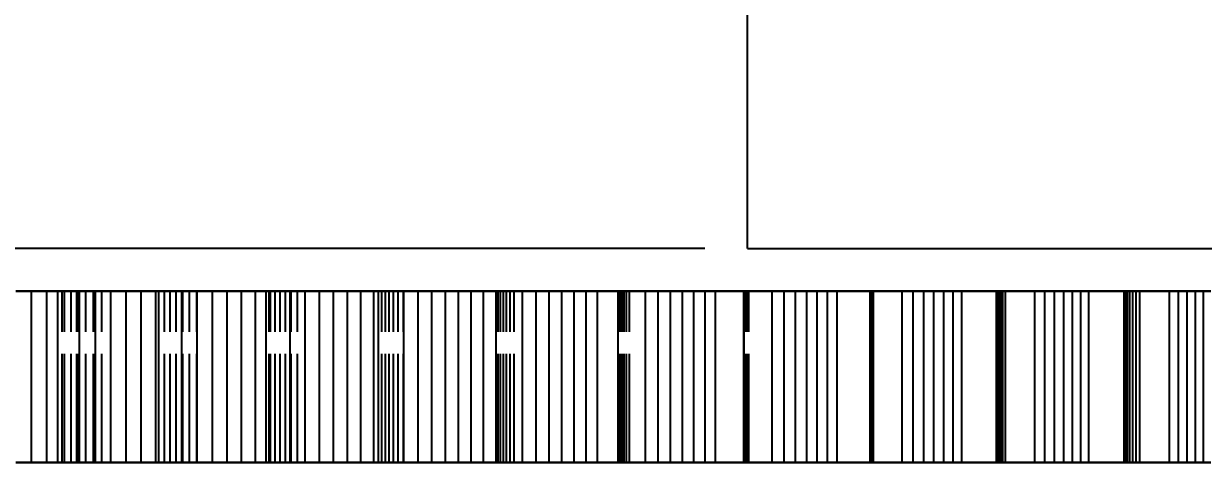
# Model space of a CAD drawing. Header units: millimetres. Extents: x -13 to 272, y -50 to 160.
# Drawn here: x 8.04 to 21.83, y 92.5 to 97.63 of the extents above; entities that cross this region are included whole.
import ezdxf

# ---------------------------------------------------------------- set-up
doc = ezdxf.new("R2010")
doc.units = ezdxf.units.MM
doc.linetypes.add('DASHED', pattern=[1.524, 1.27, -0.254])
for name, color, linetype in [('DIMS', 3, 'CONTINUOUS'), ('HIDDEN', 8, 'DASHED'), ('VISIBLE', 7, 'CONTINUOUS')]:
    doc.layers.add(name, color=color, linetype=linetype)
doc.styles.add('OpenSansCondensed-Light', font='OpenSansCondensed-Light.ttf')
doc.dimstyles.new('EZDXF', dxfattribs={"dimtxt": 0.25, "dimasz": 0.175, "dimexe": 0.375, "dimexo": 0.125, "dimgap": 0.1, "dimtad": 1, "dimlfac": 100, "dimzin": 12, "dimdsep": 46, "dimtxsty": 'OpenSansCondensed-Light', "dimblk": 'ARCHTICK', "dimcen": 2.5, "dimazin": 3, "dimtfac": 0.5, "dimtmove": 2, "dimatfit": 3})

# ---------------------------------------------------------------- blocks, each defined once
blk = doc.blocks.new('_ARCHTICK')
at = {"color": 0, "linetype": 'BYBLOCK', "const_width": 0.15}
blk.add_lwpolyline([(-0.5, -0.5), (0.5, 0.5)], dxfattribs=at)

msp = doc.modelspace()

# ---------------------------------------------------------------- linework, layer by layer
at = {"layer": 'HIDDEN'}
for points in [[(16.5, 95), (16.5, 99)], [(16.5, 95), (34, 95)], [(7.94677, 94.5), (8.13097, 94.5)], [(8.13097, 94.5), (8.31169, 94.5)], [(8.13097, 92.5), (8.13097, 94.5)], [(8.31169, 94.5), (8.4887, 94.5)], [(8.31169, 92.5), (8.31169, 94.5)], [(8.43951, 94.5), (8.69215, 94.5)], [(8.51566, 94.5), (8.43951, 94.5)], [(8.43951, 94.5), (8.51566, 94.5)], [(8.4887, 94.5), (8.43951, 94.5)], [(8.43951, 92.5), (8.43951, 94.5)], [(8.4887, 94.5), (8.66169, 94.5)], [(8.66169, 94.5), (8.4887, 94.5)], [(8.4887, 92.5), (8.4887, 94.5)], [(8.4887, 92.5), (8.4887, 94.5)], [(8.59543, 94.5), (8.51566, 94.5)], [(8.51566, 94.5), (8.59543, 94.5)], [(8.51566, 92.5), (8.51566, 94.5)], [(8.51566, 92.5), (8.51566, 94.5)], [(8.67894, 94.5), (8.59543, 94.5)], [(8.59543, 94.5), (8.67894, 94.5)], [(8.59543, 92.5), (8.59543, 94.5)], [(8.59543, 92.5), (8.59543, 94.5)], [(8.66169, 94.5), (8.95351, 94.5)], [(8.95351, 94.5), (8.66169, 94.5)], [(8.66169, 92.5), (8.66169, 94.5)], [(8.66169, 92.5), (8.66169, 94.5)], [(8.76632, 94.5), (8.67894, 94.5)], [(8.67894, 94.5), (8.76632, 94.5)], [(8.67894, 92.5), (8.67894, 94.5)], [(8.67894, 92.5), (8.67894, 94.5)], [(8.69215, 94.5), (8.87765, 94.5)], [(8.69215, 92.5), (8.69215, 94.5)], [(8.85776, 94.5), (8.76632, 94.5)], [(8.76632, 94.5), (8.85776, 94.5)], [(8.76632, 92.5), (8.76632, 94.5)], [(8.76632, 92.5), (8.76632, 94.5)], [(8.95351, 94.5), (8.85776, 94.5)], [(8.85776, 94.5), (8.95351, 94.5)], [(8.85776, 92.5), (8.85776, 94.5)], [(8.85776, 92.5), (8.85776, 94.5)], [(8.87765, 94.5), (9.0598, 94.5)], [(8.87765, 92.5), (8.87765, 94.5)], [(8.95351, 92.5), (8.95351, 94.5)], [(8.95351, 92.5), (8.95351, 94.5)], [(9.0598, 94.5), (9.23841, 94.5)], [(9.0598, 92.5), (9.0598, 94.5)], [(9.23841, 94.5), (9.41329, 94.5)], [(9.23841, 92.5), (9.23841, 94.5)], [(9.41329, 94.5), (9.58419, 94.5)], [(9.41329, 92.5), (9.41329, 94.5)], [(9.58419, 94.5), (9.75078, 94.5)], [(9.58419, 92.5), (9.58419, 94.5)], [(9.62115, 94.5), (9.88955, 94.5)], [(9.68456, 94.5), (9.62115, 94.5)], [(9.62115, 94.5), (9.68456, 94.5)], [(9.75078, 94.5), (9.62115, 94.5)], [(9.62115, 92.5), (9.62115, 94.5)], [(9.7518, 94.5), (9.68456, 94.5)], [(9.68456, 94.5), (9.7518, 94.5)], [(9.68456, 92.5), (9.68456, 94.5)], [(9.68456, 92.5), (9.68456, 94.5)], [(9.75078, 94.5), (10.06211, 94.5)], [(10.06211, 94.5), (9.75078, 94.5)], [(9.75078, 92.5), (9.75078, 94.5)], [(9.75078, 92.5), (9.75078, 94.5)], [(9.823, 94.5), (9.7518, 94.5)], [(9.7518, 94.5), (9.823, 94.5)], [(9.7518, 92.5), (9.7518, 94.5)], [(9.7518, 92.5), (9.7518, 94.5)], [(9.8983, 94.5), (9.823, 94.5)], [(9.823, 94.5), (9.8983, 94.5)], [(9.823, 92.5), (9.823, 94.5)], [(9.823, 92.5), (9.823, 94.5)], [(9.88955, 94.5), (10.06913, 94.5)], [(9.88955, 92.5), (9.88955, 94.5)], [(9.97791, 94.5), (9.8983, 94.5)], [(9.8983, 94.5), (9.97791, 94.5)], [(9.8983, 92.5), (9.8983, 94.5)], [(9.8983, 92.5), (9.8983, 94.5)], [(10.06211, 94.5), (9.97791, 94.5)], [(9.97791, 94.5), (10.06211, 94.5)], [(9.97791, 92.5), (9.97791, 94.5)], [(9.97791, 92.5), (9.97791, 94.5)], [(10.06211, 92.5), (10.06211, 94.5)], [(10.06211, 92.5), (10.06211, 94.5)], [(10.06913, 94.5), (10.24513, 94.5)], [(10.06913, 92.5), (10.06913, 94.5)], [(10.24513, 94.5), (10.41737, 94.5)], [(10.24513, 92.5), (10.24513, 94.5)], [(10.41737, 94.5), (10.58563, 94.5)], [(10.41737, 92.5), (10.41737, 94.5)], [(10.58563, 94.5), (10.74965, 94.5)], [(10.58563, 92.5), (10.58563, 94.5)], [(10.74965, 94.5), (10.9091, 94.5)], [(10.74965, 92.5), (10.74965, 94.5)], [(10.87259, 94.5), (11.15555, 94.5)], [(10.92298, 94.5), (10.87259, 94.5)], [(10.87259, 94.5), (10.92298, 94.5)], [(10.9091, 94.5), (10.87259, 94.5)], [(10.87259, 92.5), (10.87259, 94.5)], [(10.9091, 94.5), (11.23854, 94.5)], [(11.23854, 94.5), (10.9091, 94.5)], [(10.9091, 92.5), (10.9091, 94.5)], [(10.9091, 92.5), (10.9091, 94.5)], [(10.9774, 94.5), (10.92298, 94.5)], [(10.92298, 94.5), (10.9774, 94.5)], [(10.92298, 92.5), (10.92298, 94.5)], [(10.92298, 92.5), (10.92298, 94.5)], [(11.03596, 94.5), (10.9774, 94.5)], [(10.9774, 94.5), (11.03596, 94.5)], [(10.9774, 92.5), (10.9774, 94.5)], [(10.9774, 92.5), (10.9774, 94.5)], [(11.09885, 94.5), (11.03596, 94.5)], [(11.03596, 94.5), (11.09885, 94.5)], [(11.03596, 92.5), (11.03596, 94.5)], [(11.03596, 92.5), (11.03596, 94.5)], [(11.16628, 94.5), (11.09885, 94.5)], [(11.09885, 94.5), (11.16628, 94.5)], [(11.09885, 92.5), (11.09885, 94.5)], [(11.09885, 92.5), (11.09885, 94.5)], [(11.15555, 94.5), (11.32841, 94.5)], [(11.15555, 92.5), (11.15555, 94.5)], [(11.23854, 94.5), (11.16628, 94.5)], [(11.16628, 94.5), (11.23854, 94.5)], [(11.16628, 92.5), (11.16628, 94.5)], [(11.16628, 92.5), (11.16628, 94.5)], [(11.23854, 92.5), (11.23854, 94.5)], [(11.23854, 92.5), (11.23854, 94.5)], [(11.32841, 94.5), (11.49748, 94.5)], [(11.32841, 92.5), (11.32841, 94.5)], [(11.49748, 94.5), (11.66257, 94.5)], [(11.49748, 92.5), (11.49748, 94.5)], [(11.66257, 94.5), (11.82346, 94.5)], [(11.66257, 92.5), (11.66257, 94.5)], [(11.82346, 94.5), (11.97987, 94.5)], [(11.82346, 92.5), (11.82346, 94.5)], [(11.97987, 94.5), (12.13147, 94.5)], [(11.97987, 92.5), (11.97987, 94.5)], [(12.13147, 94.5), (12.47754, 94.5)], [(12.13147, 92.5), (12.13147, 94.5)], [(12.18824, 94.5), (12.48449, 94.5)], [(12.22539, 94.5), (12.18824, 94.5)], [(12.18824, 94.5), (12.22539, 94.5)], [(12.47754, 94.5), (12.18824, 94.5)], [(12.18824, 92.5), (12.18824, 94.5)], [(12.26673, 94.5), (12.22539, 94.5)], [(12.22539, 94.5), (12.26673, 94.5)], [(12.22539, 92.5), (12.22539, 94.5)], [(12.22539, 92.5), (12.22539, 94.5)], [(12.31241, 94.5), (12.26673, 94.5)], [(12.26673, 94.5), (12.31241, 94.5)], [(12.26673, 92.5), (12.26673, 94.5)], [(12.26673, 92.5), (12.26673, 94.5)], [(12.36261, 94.5), (12.31241, 94.5)], [(12.31241, 94.5), (12.36261, 94.5)], [(12.31241, 92.5), (12.31241, 94.5)], [(12.31241, 92.5), (12.31241, 94.5)], [(12.41755, 94.5), (12.36261, 94.5)], [(12.36261, 94.5), (12.41755, 94.5)], [(12.36261, 92.5), (12.36261, 94.5)], [(12.36261, 92.5), (12.36261, 94.5)], [(12.47754, 94.5), (12.41755, 94.5)], [(12.41755, 94.5), (12.47754, 94.5)], [(12.41755, 92.5), (12.41755, 94.5)], [(12.41755, 92.5), (12.41755, 94.5)], [(12.47754, 92.5), (12.47754, 94.5)], [(12.47754, 92.5), (12.47754, 94.5)], [(12.48449, 94.5), (12.64987, 94.5)], [(12.48449, 92.5), (12.48449, 94.5)], [(12.64987, 94.5), (12.81125, 94.5)], [(12.64987, 92.5), (12.64987, 94.5)], [(12.81125, 94.5), (12.96845, 94.5)], [(12.81125, 92.5), (12.81125, 94.5)], [(12.96845, 94.5), (13.12125, 94.5)], [(12.96845, 92.5), (12.96845, 94.5)], [(13.12125, 94.5), (13.26936, 94.5)], [(13.12125, 92.5), (13.12125, 94.5)], [(13.26936, 94.5), (13.41242, 94.5)], [(13.26936, 92.5), (13.26936, 94.5)], [(13.41242, 94.5), (13.7736, 94.5)], [(13.41242, 92.5), (13.41242, 94.5)], [(13.56224, 94.5), (13.87046, 94.5)], [(13.58597, 94.5), (13.56224, 94.5)], [(13.56224, 94.5), (13.58597, 94.5)], [(13.7736, 94.5), (13.56224, 94.5)], [(13.56224, 92.5), (13.56224, 94.5)], [(13.61406, 94.5), (13.58597, 94.5)], [(13.58597, 94.5), (13.61406, 94.5)], [(13.58597, 92.5), (13.58597, 94.5)], [(13.58597, 92.5), (13.58597, 94.5)], [(13.64664, 94.5), (13.61406, 94.5)], [(13.61406, 94.5), (13.64664, 94.5)], [(13.61406, 92.5), (13.61406, 94.5)], [(13.61406, 92.5), (13.61406, 94.5)], [(13.68392, 94.5), (13.64664, 94.5)], [(13.64664, 94.5), (13.68392, 94.5)], [(13.64664, 92.5), (13.64664, 94.5)], [(13.64664, 92.5), (13.64664, 94.5)], [(13.72613, 94.5), (13.68392, 94.5)], [(13.68392, 94.5), (13.72613, 94.5)], [(13.68392, 92.5), (13.68392, 94.5)], [(13.68392, 92.5), (13.68392, 94.5)], [(13.7736, 94.5), (13.72613, 94.5)], [(13.72613, 94.5), (13.7736, 94.5)], [(13.72613, 92.5), (13.72613, 94.5)], [(13.72613, 92.5), (13.72613, 94.5)], [(13.7736, 92.5), (13.7736, 94.5)], [(13.7736, 92.5), (13.7736, 94.5)], [(13.87046, 94.5), (14.0276, 94.5)], [(13.87046, 92.5), (13.87046, 94.5)], [(14.0276, 94.5), (14.18058, 94.5)], [(14.0276, 92.5), (14.0276, 94.5)], [(14.18058, 94.5), (14.32919, 94.5)], [(14.18058, 92.5), (14.18058, 94.5)], [(14.32919, 94.5), (14.47322, 94.5)], [(14.32919, 92.5), (14.32919, 94.5)], [(14.47322, 94.5), (14.61236, 94.5)], [(14.47322, 92.5), (14.47322, 94.5)], [(14.61236, 94.5), (14.74625, 94.5)], [(14.61236, 92.5), (14.61236, 94.5)], [(14.74625, 94.5), (15.12091, 94.5)], [(14.74625, 92.5), (14.74625, 94.5)], [(14.98843, 94.5), (15.30724, 94.5)], [(14.99865, 94.5), (14.98843, 94.5)], [(14.98843, 94.5), (14.99865, 94.5)], [(15.12091, 94.5), (14.98843, 94.5)], [(14.98843, 92.5), (14.98843, 94.5)], [(15.01335, 94.5), (14.99865, 94.5)], [(14.99865, 94.5), (15.01335, 94.5)], [(14.99865, 92.5), (14.99865, 94.5)], [(14.99865, 92.5), (14.99865, 94.5)], [(15.0327, 94.5), (15.01335, 94.5)], [(15.01335, 94.5), (15.0327, 94.5)], [(15.01335, 92.5), (15.01335, 94.5)], [(15.01335, 92.5), (15.01335, 94.5)], [(15.05689, 94.5), (15.0327, 94.5)], [(15.0327, 94.5), (15.05689, 94.5)], [(15.0327, 92.5), (15.0327, 94.5)], [(15.0327, 92.5), (15.0327, 94.5)], [(15.08618, 94.5), (15.05689, 94.5)], [(15.05689, 94.5), (15.08618, 94.5)], [(15.05689, 92.5), (15.05689, 94.5)], [(15.05689, 92.5), (15.05689, 94.5)], [(15.12091, 94.5), (15.08618, 94.5)], [(15.08618, 94.5), (15.12091, 94.5)], [(15.08618, 92.5), (15.08618, 94.5)], [(15.08618, 92.5), (15.08618, 94.5)], [(15.12091, 92.5), (15.12091, 94.5)], [(15.12091, 92.5), (15.12091, 94.5)], [(15.30724, 94.5), (15.45545, 94.5)], [(15.30724, 92.5), (15.30724, 94.5)], [(15.45545, 94.5), (15.59934, 94.5)], [(15.45545, 92.5), (15.45545, 94.5)], [(15.59934, 94.5), (15.73871, 94.5)], [(15.59934, 92.5), (15.59934, 94.5)], [(15.73871, 94.5), (15.87331, 94.5)], [(15.73871, 92.5), (15.73871, 94.5)], [(15.87331, 94.5), (16.00287, 94.5)], [(15.87331, 92.5), (15.87331, 94.5)], [(16.00287, 94.5), (16.12699, 94.5)], [(16.00287, 92.5), (16.00287, 94.5)], [(16.12699, 94.5), (16.51345, 94.5)], [(16.12699, 92.5), (16.12699, 94.5)], [(16.45711, 94.5), (16.46045, 94.5)], [(16.45836, 94.5), (16.45711, 94.5)], [(16.45711, 94.5), (16.45836, 94.5)], [(16.51345, 94.5), (16.45711, 94.5)], [(16.45711, 92.5), (16.45711, 94.5)], [(16.46438, 94.5), (16.45836, 94.5)], [(16.45836, 94.5), (16.46438, 94.5)], [(16.45836, 92.5), (16.45836, 94.5)], [(16.45836, 92.5), (16.45836, 94.5)], [(16.46045, 94.5), (16.78844, 94.5)], [(16.46045, 92.5), (16.46045, 94.5)], [(16.47538, 94.5), (16.46438, 94.5)], [(16.46438, 94.5), (16.47538, 94.5)], [(16.46438, 92.5), (16.46438, 94.5)], [(16.46438, 92.5), (16.46438, 94.5)], [(16.49162, 94.5), (16.47538, 94.5)], [(16.47538, 94.5), (16.49162, 94.5)], [(16.47538, 92.5), (16.47538, 94.5)], [(16.47538, 92.5), (16.47538, 94.5)], [(16.51345, 94.5), (16.49162, 94.5)], [(16.49162, 94.5), (16.51345, 94.5)], [(16.49162, 92.5), (16.49162, 94.5)], [(16.49162, 92.5), (16.49162, 94.5)], [(16.51345, 92.5), (16.51345, 94.5)], [(16.51345, 92.5), (16.51345, 94.5)], [(16.78844, 94.5), (16.92705, 94.5)], [(16.78844, 92.5), (16.78844, 94.5)], [(16.92705, 94.5), (17.06121, 94.5)], [(16.92705, 92.5), (16.92705, 94.5)], [(17.06121, 94.5), (17.1907, 94.5)], [(17.06121, 92.5), (17.06121, 94.5)], [(17.1907, 94.5), (17.31529, 94.5)], [(17.1907, 92.5), (17.1907, 94.5)], [(17.31529, 94.5), (17.43468, 94.5)], [(17.31529, 92.5), (17.31529, 94.5)], [(17.43468, 94.5), (17.54847, 94.5)], [(17.43468, 92.5), (17.43468, 94.5)], [(17.54847, 94.5), (17.94502, 94.5)], [(17.54847, 92.5), (17.54847, 94.5)], [(17.93306, 94.5), (17.93531, 94.5)], [(17.93618, 94.5), (17.93306, 94.5)], [(17.93306, 94.5), (17.93618, 94.5)], [(17.94502, 94.5), (17.93306, 94.5)], [(17.93306, 92.5), (17.93306, 94.5)], [(17.93531, 94.5), (17.94264, 94.5)], [(17.93531, 92.5), (17.93531, 94.5)], [(17.94502, 94.5), (17.93618, 94.5)], [(17.93618, 94.5), (17.94502, 94.5)], [(17.93618, 92.5), (17.93618, 94.5)], [(17.93618, 92.5), (17.93618, 94.5)], [(17.94264, 94.5), (17.95484, 94.5)], [(17.94264, 92.5), (17.94264, 94.5)], [(17.94502, 92.5), (17.94502, 94.5)], [(17.94502, 92.5), (17.94502, 94.5)], [(17.95484, 94.5), (17.97173, 94.5)], [(17.95484, 92.5), (17.95484, 94.5)], [(17.97173, 94.5), (18.30742, 94.5)], [(17.97173, 92.5), (17.97173, 94.5)], [(18.30742, 94.5), (18.43582, 94.5)], [(18.30742, 92.5), (18.30742, 94.5)], [(18.43582, 94.5), (18.55965, 94.5)], [(18.43582, 92.5), (18.43582, 94.5)], [(18.55965, 94.5), (18.67869, 94.5)], [(18.55965, 92.5), (18.55965, 94.5)], [(18.67869, 94.5), (18.7927, 94.5)], [(18.67869, 92.5), (18.67869, 94.5)], [(18.7927, 94.5), (18.90139, 94.5)], [(18.7927, 92.5), (18.7927, 94.5)], [(18.90139, 94.5), (19.00436, 94.5)], [(18.90139, 92.5), (18.90139, 94.5)], [(19.00436, 94.5), (19.40921, 94.5)], [(19.00436, 92.5), (19.00436, 94.5)], [(19.40921, 94.5), (19.4134, 94.5)], [(19.40921, 92.5), (19.40921, 94.5)], [(19.4134, 94.5), (19.42343, 94.5)], [(19.4134, 92.5), (19.4134, 94.5)], [(19.42343, 94.5), (19.4389, 94.5)], [(19.42343, 92.5), (19.42343, 94.5)], [(19.4389, 94.5), (19.45955, 94.5)], [(19.4389, 92.5), (19.4389, 94.5)], [(19.45955, 94.5), (19.48515, 94.5)], [(19.45955, 92.5), (19.45955, 94.5)], [(19.48515, 94.5), (19.51552, 94.5)], [(19.48515, 92.5), (19.48515, 94.5)], [(19.51552, 94.5), (19.85741, 94.5)], [(19.51552, 92.5), (19.51552, 94.5)], [(19.85741, 94.5), (19.97503, 94.5)], [(19.85741, 92.5), (19.85741, 94.5)], [(19.97503, 94.5), (20.08797, 94.5)], [(19.97503, 92.5), (19.97503, 94.5)], [(20.08797, 94.5), (20.19602, 94.5)], [(20.08797, 92.5), (20.08797, 94.5)], [(20.19602, 94.5), (20.29896, 94.5)], [(20.19602, 92.5), (20.19602, 94.5)], [(20.29896, 94.5), (20.39646, 94.5)], [(20.29896, 92.5), (20.29896, 94.5)], [(20.39646, 94.5), (20.48813, 94.5)], [(20.39646, 92.5), (20.39646, 94.5)], [(20.48813, 94.5), (20.89949, 94.5)], [(20.48813, 92.5), (20.48813, 94.5)], [(20.89949, 94.5), (20.9167, 94.5)], [(20.89949, 92.5), (20.89949, 94.5)], [(20.9167, 94.5), (20.93981, 94.5)], [(20.9167, 92.5), (20.9167, 94.5)], [(20.93981, 94.5), (20.96845, 94.5)], [(20.93981, 92.5), (20.93981, 94.5)], [(20.96845, 94.5), (21.00233, 94.5)], [(20.96845, 92.5), (20.96845, 94.5)], [(21.00233, 94.5), (21.04121, 94.5)], [(21.00233, 92.5), (21.00233, 94.5)], [(21.04121, 94.5), (21.08492, 94.5)], [(21.04121, 92.5), (21.04121, 94.5)], [(21.08492, 94.5), (21.43149, 94.5)], [(21.08492, 92.5), (21.08492, 94.5)], [(21.43149, 94.5), (21.53779, 94.5)], [(21.43149, 92.5), (21.43149, 94.5)], [(21.53779, 94.5), (21.63934, 94.5)], [(21.53779, 92.5), (21.53779, 94.5)], [(21.63934, 94.5), (21.73593, 94.5)], [(21.63934, 92.5), (21.63934, 94.5)], [(21.73593, 94.5), (21.82732, 94.5)], [(21.73593, 92.5), (21.73593, 94.5)], [(21.82732, 94.5), (21.9132, 94.5)], [(21.82732, 92.5), (21.82732, 94.5)], [(7.94677, 92.5), (8.13097, 92.5)], [(8.13097, 92.5), (8.31169, 92.5)], [(8.31169, 92.5), (8.4887, 92.5)], [(8.43951, 92.5), (8.69215, 92.5)], [(8.51566, 92.5), (8.43951, 92.5)], [(8.43951, 92.5), (8.51566, 92.5)], [(8.4887, 92.5), (8.43951, 92.5)], [(8.4887, 92.5), (8.66169, 92.5)], [(8.66169, 92.5), (8.4887, 92.5)], [(8.59543, 92.5), (8.51566, 92.5)], [(8.51566, 92.5), (8.59543, 92.5)], [(8.67894, 92.5), (8.59543, 92.5)], [(8.59543, 92.5), (8.67894, 92.5)], [(8.66169, 92.5), (8.95351, 92.5)], [(8.95351, 92.5), (8.66169, 92.5)], [(8.76632, 92.5), (8.67894, 92.5)], [(8.67894, 92.5), (8.76632, 92.5)], [(8.69215, 92.5), (8.87765, 92.5)], [(8.85776, 92.5), (8.76632, 92.5)], [(8.76632, 92.5), (8.85776, 92.5)], [(8.95351, 92.5), (8.85776, 92.5)], [(8.85776, 92.5), (8.95351, 92.5)], [(8.87765, 92.5), (9.0598, 92.5)], [(9.0598, 92.5), (9.23841, 92.5)], [(9.23841, 92.5), (9.41329, 92.5)], [(9.41329, 92.5), (9.58419, 92.5)], [(9.58419, 92.5), (9.75078, 92.5)], [(9.62115, 92.5), (9.88955, 92.5)], [(9.68456, 92.5), (9.62115, 92.5)], [(9.62115, 92.5), (9.68456, 92.5)], [(9.75078, 92.5), (9.62115, 92.5)], [(9.7518, 92.5), (9.68456, 92.5)], [(9.68456, 92.5), (9.7518, 92.5)], [(9.75078, 92.5), (10.06211, 92.5)], [(10.06211, 92.5), (9.75078, 92.5)], [(9.823, 92.5), (9.7518, 92.5)], [(9.7518, 92.5), (9.823, 92.5)], [(9.8983, 92.5), (9.823, 92.5)], [(9.823, 92.5), (9.8983, 92.5)], [(9.88955, 92.5), (10.06913, 92.5)], [(9.97791, 92.5), (9.8983, 92.5)], [(9.8983, 92.5), (9.97791, 92.5)], [(10.06211, 92.5), (9.97791, 92.5)], [(9.97791, 92.5), (10.06211, 92.5)], [(10.06913, 92.5), (10.24513, 92.5)], [(10.24513, 92.5), (10.41737, 92.5)], [(10.41737, 92.5), (10.58563, 92.5)], [(10.58563, 92.5), (10.74965, 92.5)], [(10.74965, 92.5), (10.9091, 92.5)], [(10.87259, 92.5), (11.15555, 92.5)], [(10.92298, 92.5), (10.87259, 92.5)], [(10.87259, 92.5), (10.92298, 92.5)], [(10.9091, 92.5), (10.87259, 92.5)], [(10.9091, 92.5), (11.23854, 92.5)], [(11.23854, 92.5), (10.9091, 92.5)], [(10.9774, 92.5), (10.92298, 92.5)], [(10.92298, 92.5), (10.9774, 92.5)], [(11.03596, 92.5), (10.9774, 92.5)], [(10.9774, 92.5), (11.03596, 92.5)], [(11.09885, 92.5), (11.03596, 92.5)], [(11.03596, 92.5), (11.09885, 92.5)], [(11.16628, 92.5), (11.09885, 92.5)], [(11.09885, 92.5), (11.16628, 92.5)], [(11.15555, 92.5), (11.32841, 92.5)], [(11.23854, 92.5), (11.16628, 92.5)], [(11.16628, 92.5), (11.23854, 92.5)], [(11.32841, 92.5), (11.49748, 92.5)], [(11.49748, 92.5), (11.66257, 92.5)], [(11.66257, 92.5), (11.82346, 92.5)], [(11.82346, 92.5), (11.97987, 92.5)], [(11.97987, 92.5), (12.13147, 92.5)], [(12.13147, 92.5), (12.47754, 92.5)], [(12.18824, 92.5), (12.48449, 92.5)], [(12.22539, 92.5), (12.18824, 92.5)], [(12.18824, 92.5), (12.22539, 92.5)], [(12.47754, 92.5), (12.18824, 92.5)], [(12.26673, 92.5), (12.22539, 92.5)], [(12.22539, 92.5), (12.26673, 92.5)], [(12.31241, 92.5), (12.26673, 92.5)], [(12.26673, 92.5), (12.31241, 92.5)], [(12.36261, 92.5), (12.31241, 92.5)], [(12.31241, 92.5), (12.36261, 92.5)], [(12.41755, 92.5), (12.36261, 92.5)], [(12.36261, 92.5), (12.41755, 92.5)], [(12.47754, 92.5), (12.41755, 92.5)], [(12.41755, 92.5), (12.47754, 92.5)], [(12.48449, 92.5), (12.64987, 92.5)], [(12.64987, 92.5), (12.81125, 92.5)], [(12.81125, 92.5), (12.96845, 92.5)], [(12.96845, 92.5), (13.12125, 92.5)], [(13.12125, 92.5), (13.26936, 92.5)], [(13.26936, 92.5), (13.41242, 92.5)], [(13.41242, 92.5), (13.7736, 92.5)], [(13.56224, 92.5), (13.87046, 92.5)], [(13.58597, 92.5), (13.56224, 92.5)], [(13.56224, 92.5), (13.58597, 92.5)], [(13.7736, 92.5), (13.56224, 92.5)], [(13.61406, 92.5), (13.58597, 92.5)], [(13.58597, 92.5), (13.61406, 92.5)], [(13.64664, 92.5), (13.61406, 92.5)], [(13.61406, 92.5), (13.64664, 92.5)], [(13.68392, 92.5), (13.64664, 92.5)], [(13.64664, 92.5), (13.68392, 92.5)], [(13.72613, 92.5), (13.68392, 92.5)], [(13.68392, 92.5), (13.72613, 92.5)], [(13.7736, 92.5), (13.72613, 92.5)], [(13.72613, 92.5), (13.7736, 92.5)], [(13.87046, 92.5), (14.0276, 92.5)], [(14.0276, 92.5), (14.18058, 92.5)], [(14.18058, 92.5), (14.32919, 92.5)], [(14.32919, 92.5), (14.47322, 92.5)], [(14.47322, 92.5), (14.61236, 92.5)], [(14.61236, 92.5), (14.74625, 92.5)], [(14.74625, 92.5), (15.12091, 92.5)], [(14.98843, 92.5), (15.30724, 92.5)], [(14.99865, 92.5), (14.98843, 92.5)], [(14.98843, 92.5), (14.99865, 92.5)], [(15.12091, 92.5), (14.98843, 92.5)], [(15.01335, 92.5), (14.99865, 92.5)], [(14.99865, 92.5), (15.01335, 92.5)], [(15.0327, 92.5), (15.01335, 92.5)], [(15.01335, 92.5), (15.0327, 92.5)], [(15.05689, 92.5), (15.0327, 92.5)], [(15.0327, 92.5), (15.05689, 92.5)], [(15.08618, 92.5), (15.05689, 92.5)], [(15.05689, 92.5), (15.08618, 92.5)], [(15.12091, 92.5), (15.08618, 92.5)], [(15.08618, 92.5), (15.12091, 92.5)], [(15.30724, 92.5), (15.45545, 92.5)], [(15.45545, 92.5), (15.59934, 92.5)], [(15.59934, 92.5), (15.73871, 92.5)], [(15.73871, 92.5), (15.87331, 92.5)], [(15.87331, 92.5), (16.00287, 92.5)], [(16.00287, 92.5), (16.12699, 92.5)], [(16.12699, 92.5), (16.51345, 92.5)], [(16.45711, 92.5), (16.46045, 92.5)], [(16.45836, 92.5), (16.45711, 92.5)], [(16.45711, 92.5), (16.45836, 92.5)], [(16.51345, 92.5), (16.45711, 92.5)], [(16.46438, 92.5), (16.45836, 92.5)], [(16.45836, 92.5), (16.46438, 92.5)], [(16.46045, 92.5), (16.78844, 92.5)], [(16.47538, 92.5), (16.46438, 92.5)], [(16.46438, 92.5), (16.47538, 92.5)], [(16.49162, 92.5), (16.47538, 92.5)], [(16.47538, 92.5), (16.49162, 92.5)], [(16.51345, 92.5), (16.49162, 92.5)], [(16.49162, 92.5), (16.51345, 92.5)], [(16.78844, 92.5), (16.92705, 92.5)], [(16.92705, 92.5), (17.06121, 92.5)], [(17.06121, 92.5), (17.1907, 92.5)], [(17.1907, 92.5), (17.31529, 92.5)], [(17.31529, 92.5), (17.43468, 92.5)], [(17.43468, 92.5), (17.54847, 92.5)], [(17.54847, 92.5), (17.94502, 92.5)], [(17.93306, 92.5), (17.93531, 92.5)], [(17.93618, 92.5), (17.93306, 92.5)], [(17.93306, 92.5), (17.93618, 92.5)], [(17.94502, 92.5), (17.93306, 92.5)], [(17.93531, 92.5), (17.94264, 92.5)], [(17.94502, 92.5), (17.93618, 92.5)], [(17.93618, 92.5), (17.94502, 92.5)], [(17.94264, 92.5), (17.95484, 92.5)], [(17.95484, 92.5), (17.97173, 92.5)], [(17.97173, 92.5), (18.30742, 92.5)], [(18.30742, 92.5), (18.43582, 92.5)], [(18.43582, 92.5), (18.55965, 92.5)], [(18.55965, 92.5), (18.67869, 92.5)], [(18.67869, 92.5), (18.7927, 92.5)], [(18.7927, 92.5), (18.90139, 92.5)], [(18.90139, 92.5), (19.00436, 92.5)], [(19.00436, 92.5), (19.40921, 92.5)], [(19.40921, 92.5), (19.4134, 92.5)], [(19.4134, 92.5), (19.42343, 92.5)], [(19.42343, 92.5), (19.4389, 92.5)], [(19.4389, 92.5), (19.45955, 92.5)], [(19.45955, 92.5), (19.48515, 92.5)], [(19.48515, 92.5), (19.51552, 92.5)], [(19.51552, 92.5), (19.85741, 92.5)], [(19.85741, 92.5), (19.97503, 92.5)], [(19.97503, 92.5), (20.08797, 92.5)], [(20.08797, 92.5), (20.19602, 92.5)], [(20.19602, 92.5), (20.29896, 92.5)], [(20.29896, 92.5), (20.39646, 92.5)], [(20.39646, 92.5), (20.48813, 92.5)], [(20.48813, 92.5), (20.89949, 92.5)], [(20.89949, 92.5), (20.9167, 92.5)], [(20.9167, 92.5), (20.93981, 92.5)], [(20.93981, 92.5), (20.96845, 92.5)], [(20.96845, 92.5), (21.00233, 92.5)], [(21.00233, 92.5), (21.04121, 92.5)], [(21.04121, 92.5), (21.08492, 92.5)], [(21.08492, 92.5), (21.43149, 92.5)], [(21.43149, 92.5), (21.53779, 92.5)], [(21.53779, 92.5), (21.63934, 92.5)], [(21.63934, 92.5), (21.73593, 92.5)], [(21.73593, 92.5), (21.82732, 92.5)], [(21.82732, 92.5), (21.9132, 92.5)]]:
    msp.add_lwpolyline(points, dxfattribs=at)
at = {"layer": 'VISIBLE'}
for points in [[(16.5, 95), (16.5, 99)], [(16.5, 95), (34, 95)], [(8.13097, 94.5), (7.94677, 94.5)], [(8.31169, 94.5), (8.13097, 94.5)], [(8.13097, 92.5), (8.13097, 94.5)], [(8.43951, 94.5), (8.31169, 94.5)], [(8.31169, 92.5), (8.31169, 94.5)], [(8.69215, 94.5), (8.43951, 94.5)], [(8.43951, 92.5), (8.43951, 94.5)], [(8.87765, 94.5), (8.69215, 94.5)], [(8.69215, 92.5), (8.69215, 94.5)], [(9.0598, 94.5), (8.87765, 94.5)], [(8.87765, 92.5), (8.87765, 94.5)], [(9.23841, 94.5), (9.0598, 94.5)], [(9.0598, 92.5), (9.0598, 94.5)], [(9.41329, 94.5), (9.23841, 94.5)], [(9.23841, 92.5), (9.23841, 94.5)], [(9.58419, 94.5), (9.41329, 94.5)], [(9.41329, 92.5), (9.41329, 94.5)], [(9.62115, 94.5), (9.58419, 94.5)], [(9.58419, 92.5), (9.58419, 94.5)], [(9.88955, 94.5), (9.62115, 94.5)], [(9.62115, 92.5), (9.62115, 94.5)], [(10.06913, 94.5), (9.88955, 94.5)], [(9.88955, 92.5), (9.88955, 94.5)], [(10.24513, 94.5), (10.06913, 94.5)], [(10.06913, 92.5), (10.06913, 94.5)], [(10.41737, 94.5), (10.24513, 94.5)], [(10.24513, 92.5), (10.24513, 94.5)], [(10.58563, 94.5), (10.41737, 94.5)], [(10.41737, 92.5), (10.41737, 94.5)], [(10.74965, 94.5), (10.58563, 94.5)], [(10.58563, 92.5), (10.58563, 94.5)], [(10.87259, 94.5), (10.74965, 94.5)], [(10.74965, 92.5), (10.74965, 94.5)], [(11.15555, 94.5), (10.87259, 94.5)], [(10.87259, 92.5), (10.87259, 94.5)], [(11.32841, 94.5), (11.15555, 94.5)], [(11.15555, 92.5), (11.15555, 94.5)], [(11.49748, 94.5), (11.32841, 94.5)], [(11.32841, 92.5), (11.32841, 94.5)], [(11.66257, 94.5), (11.49748, 94.5)], [(11.49748, 92.5), (11.49748, 94.5)], [(11.82346, 94.5), (11.66257, 94.5)], [(11.66257, 92.5), (11.66257, 94.5)], [(11.97987, 94.5), (11.82346, 94.5)], [(11.82346, 92.5), (11.82346, 94.5)], [(12.13147, 94.5), (11.97987, 94.5)], [(11.97987, 92.5), (11.97987, 94.5)], [(12.18824, 94.5), (12.13147, 94.5)], [(12.13147, 92.5), (12.13147, 94.5)], [(12.48449, 94.5), (12.18824, 94.5)], [(12.18824, 92.5), (12.18824, 94.5)], [(12.64987, 94.5), (12.48449, 94.5)], [(12.48449, 92.5), (12.48449, 94.5)], [(12.81125, 94.5), (12.64987, 94.5)], [(12.64987, 92.5), (12.64987, 94.5)], [(12.96845, 94.5), (12.81125, 94.5)], [(12.81125, 92.5), (12.81125, 94.5)], [(13.12125, 94.5), (12.96845, 94.5)], [(12.96845, 92.5), (12.96845, 94.5)], [(13.26936, 94.5), (13.12125, 94.5)], [(13.12125, 92.5), (13.12125, 94.5)], [(13.41242, 94.5), (13.26936, 94.5)], [(13.26936, 92.5), (13.26936, 94.5)], [(13.56224, 94.5), (13.41242, 94.5)], [(13.41242, 92.5), (13.41242, 94.5)], [(13.87046, 94.5), (13.56224, 94.5)], [(13.56224, 92.5), (13.56224, 94.5)], [(14.0276, 94.5), (13.87046, 94.5)], [(13.87046, 92.5), (13.87046, 94.5)], [(14.18058, 94.5), (14.0276, 94.5)], [(14.0276, 92.5), (14.0276, 94.5)], [(14.32919, 94.5), (14.18058, 94.5)], [(14.18058, 92.5), (14.18058, 94.5)], [(14.47322, 94.5), (14.32919, 94.5)], [(14.32919, 92.5), (14.32919, 94.5)], [(14.61236, 94.5), (14.47322, 94.5)], [(14.47322, 92.5), (14.47322, 94.5)], [(14.74625, 94.5), (14.61236, 94.5)], [(14.61236, 92.5), (14.61236, 94.5)], [(14.98843, 94.5), (14.74625, 94.5)], [(14.74625, 92.5), (14.74625, 94.5)], [(15.30724, 94.5), (14.98843, 94.5)], [(14.98843, 92.5), (14.98843, 94.5)], [(15.45545, 94.5), (15.30724, 94.5)], [(15.30724, 92.5), (15.30724, 94.5)], [(15.59934, 94.5), (15.45545, 94.5)], [(15.45545, 92.5), (15.45545, 94.5)], [(15.73871, 94.5), (15.59934, 94.5)], [(15.59934, 92.5), (15.59934, 94.5)], [(15.87331, 94.5), (15.73871, 94.5)], [(15.73871, 92.5), (15.73871, 94.5)], [(16.00287, 94.5), (15.87331, 94.5)], [(15.87331, 92.5), (15.87331, 94.5)], [(16.12699, 94.5), (16.00287, 94.5)], [(16.00287, 92.5), (16.00287, 94.5)], [(16.45711, 94.5), (16.12699, 94.5)], [(16.12699, 92.5), (16.12699, 94.5)], [(16.46045, 94.5), (16.45711, 94.5)], [(16.45711, 92.5), (16.45711, 94.5)], [(16.78844, 94.5), (16.46045, 94.5)], [(16.46045, 92.5), (16.46045, 94.5)], [(16.92705, 94.5), (16.78844, 94.5)], [(16.78844, 92.5), (16.78844, 94.5)], [(17.06121, 94.5), (16.92705, 94.5)], [(16.92705, 92.5), (16.92705, 94.5)], [(17.1907, 94.5), (17.06121, 94.5)], [(17.06121, 92.5), (17.06121, 94.5)], [(17.31529, 94.5), (17.1907, 94.5)], [(17.1907, 92.5), (17.1907, 94.5)], [(17.43468, 94.5), (17.31529, 94.5)], [(17.31529, 92.5), (17.31529, 94.5)], [(17.54847, 94.5), (17.43468, 94.5)], [(17.43468, 92.5), (17.43468, 94.5)], [(17.93306, 94.5), (17.54847, 94.5)], [(17.54847, 92.5), (17.54847, 94.5)], [(17.93531, 94.5), (17.93306, 94.5)], [(17.93306, 92.5), (17.93306, 94.5)], [(17.94264, 94.5), (17.93531, 94.5)], [(17.93531, 92.5), (17.93531, 94.5)], [(17.95484, 94.5), (17.94264, 94.5)], [(17.94264, 92.5), (17.94264, 94.5)], [(17.97173, 94.5), (17.95484, 94.5)], [(17.95484, 92.5), (17.95484, 94.5)], [(18.30742, 94.5), (17.97173, 94.5)], [(17.97173, 92.5), (17.97173, 94.5)], [(18.43582, 94.5), (18.30742, 94.5)], [(18.30742, 92.5), (18.30742, 94.5)], [(18.55965, 94.5), (18.43582, 94.5)], [(18.43582, 92.5), (18.43582, 94.5)], [(18.67869, 94.5), (18.55965, 94.5)], [(18.55965, 92.5), (18.55965, 94.5)], [(18.7927, 94.5), (18.67869, 94.5)], [(18.67869, 92.5), (18.67869, 94.5)], [(18.90139, 94.5), (18.7927, 94.5)], [(18.7927, 92.5), (18.7927, 94.5)], [(19.00436, 94.5), (18.90139, 94.5)], [(18.90139, 92.5), (18.90139, 94.5)], [(19.40921, 94.5), (19.00436, 94.5)], [(19.00436, 92.5), (19.00436, 94.5)], [(19.4134, 94.5), (19.40921, 94.5)], [(19.40921, 92.5), (19.40921, 94.5)], [(19.42343, 94.5), (19.4134, 94.5)], [(19.4134, 92.5), (19.4134, 94.5)], [(19.4389, 94.5), (19.42343, 94.5)], [(19.42343, 92.5), (19.42343, 94.5)], [(19.45955, 94.5), (19.4389, 94.5)], [(19.4389, 92.5), (19.4389, 94.5)], [(19.48515, 94.5), (19.45955, 94.5)], [(19.45955, 92.5), (19.45955, 94.5)], [(19.51552, 94.5), (19.48515, 94.5)], [(19.48515, 92.5), (19.48515, 94.5)], [(19.85741, 94.5), (19.51552, 94.5)], [(19.51552, 92.5), (19.51552, 94.5)], [(19.97503, 94.5), (19.85741, 94.5)], [(19.85741, 92.5), (19.85741, 94.5)], [(20.08797, 94.5), (19.97503, 94.5)], [(19.97503, 92.5), (19.97503, 94.5)], [(20.19602, 94.5), (20.08797, 94.5)], [(20.08797, 92.5), (20.08797, 94.5)], [(20.29896, 94.5), (20.19602, 94.5)], [(20.19602, 92.5), (20.19602, 94.5)], [(20.39646, 94.5), (20.29896, 94.5)], [(20.29896, 92.5), (20.29896, 94.5)], [(20.48813, 94.5), (20.39646, 94.5)], [(20.39646, 92.5), (20.39646, 94.5)], [(20.89949, 94.5), (20.48813, 94.5)], [(20.48813, 92.5), (20.48813, 94.5)], [(20.9167, 94.5), (20.89949, 94.5)], [(20.89949, 92.5), (20.89949, 94.5)], [(20.93981, 94.5), (20.9167, 94.5)], [(20.9167, 92.5), (20.9167, 94.5)], [(20.96845, 94.5), (20.93981, 94.5)], [(20.93981, 92.5), (20.93981, 94.5)], [(21.00233, 94.5), (20.96845, 94.5)], [(20.96845, 92.5), (20.96845, 94.5)], [(21.04121, 94.5), (21.00233, 94.5)], [(21.00233, 92.5), (21.00233, 94.5)], [(21.08492, 94.5), (21.04121, 94.5)], [(21.04121, 92.5), (21.04121, 94.5)], [(21.43149, 94.5), (21.08492, 94.5)], [(21.08492, 92.5), (21.08492, 94.5)], [(21.53779, 94.5), (21.43149, 94.5)], [(21.43149, 92.5), (21.43149, 94.5)], [(21.63934, 94.5), (21.53779, 94.5)], [(21.53779, 92.5), (21.53779, 94.5)], [(21.73593, 94.5), (21.63934, 94.5)], [(21.63934, 92.5), (21.63934, 94.5)], [(21.82732, 94.5), (21.73593, 94.5)], [(21.73593, 92.5), (21.73593, 94.5)], [(21.9132, 94.5), (21.82732, 94.5)], [(21.82732, 92.5), (21.82732, 94.5)], [(8.13097, 92.5), (7.94677, 92.5)], [(8.31169, 92.5), (8.13097, 92.5)], [(8.43951, 92.5), (8.31169, 92.5)], [(8.69215, 92.5), (8.43951, 92.5)], [(8.87765, 92.5), (8.69215, 92.5)], [(9.0598, 92.5), (8.87765, 92.5)], [(9.23841, 92.5), (9.0598, 92.5)], [(9.41329, 92.5), (9.23841, 92.5)], [(9.58419, 92.5), (9.41329, 92.5)], [(9.62115, 92.5), (9.58419, 92.5)], [(9.88955, 92.5), (9.62115, 92.5)], [(10.06913, 92.5), (9.88955, 92.5)], [(10.24513, 92.5), (10.06913, 92.5)], [(10.41737, 92.5), (10.24513, 92.5)], [(10.58563, 92.5), (10.41737, 92.5)], [(10.74965, 92.5), (10.58563, 92.5)], [(10.87259, 92.5), (10.74965, 92.5)], [(11.15555, 92.5), (10.87259, 92.5)], [(11.32841, 92.5), (11.15555, 92.5)], [(11.49748, 92.5), (11.32841, 92.5)], [(11.66257, 92.5), (11.49748, 92.5)], [(11.82346, 92.5), (11.66257, 92.5)], [(11.97987, 92.5), (11.82346, 92.5)], [(12.13147, 92.5), (11.97987, 92.5)], [(12.18824, 92.5), (12.13147, 92.5)], [(12.48449, 92.5), (12.18824, 92.5)], [(12.64987, 92.5), (12.48449, 92.5)], [(12.81125, 92.5), (12.64987, 92.5)], [(12.96845, 92.5), (12.81125, 92.5)], [(13.12125, 92.5), (12.96845, 92.5)], [(13.26936, 92.5), (13.12125, 92.5)], [(13.41242, 92.5), (13.26936, 92.5)], [(13.56224, 92.5), (13.41242, 92.5)], [(13.87046, 92.5), (13.56224, 92.5)], [(14.0276, 92.5), (13.87046, 92.5)], [(14.18058, 92.5), (14.0276, 92.5)], [(14.32919, 92.5), (14.18058, 92.5)], [(14.47322, 92.5), (14.32919, 92.5)], [(14.61236, 92.5), (14.47322, 92.5)], [(14.74625, 92.5), (14.61236, 92.5)], [(14.98843, 92.5), (14.74625, 92.5)], [(15.30724, 92.5), (14.98843, 92.5)], [(15.45545, 92.5), (15.30724, 92.5)], [(15.59934, 92.5), (15.45545, 92.5)], [(15.73871, 92.5), (15.59934, 92.5)], [(15.87331, 92.5), (15.73871, 92.5)], [(16.00287, 92.5), (15.87331, 92.5)], [(16.12699, 92.5), (16.00287, 92.5)], [(16.45711, 92.5), (16.12699, 92.5)], [(16.46045, 92.5), (16.45711, 92.5)], [(16.78844, 92.5), (16.46045, 92.5)], [(16.92705, 92.5), (16.78844, 92.5)], [(17.06121, 92.5), (16.92705, 92.5)], [(17.1907, 92.5), (17.06121, 92.5)], [(17.31529, 92.5), (17.1907, 92.5)], [(17.43468, 92.5), (17.31529, 92.5)], [(17.54847, 92.5), (17.43468, 92.5)], [(17.93306, 92.5), (17.54847, 92.5)], [(17.93531, 92.5), (17.93306, 92.5)], [(17.94264, 92.5), (17.93531, 92.5)], [(17.95484, 92.5), (17.94264, 92.5)], [(17.97173, 92.5), (17.95484, 92.5)], [(18.30742, 92.5), (17.97173, 92.5)], [(18.43582, 92.5), (18.30742, 92.5)], [(18.55965, 92.5), (18.43582, 92.5)], [(18.67869, 92.5), (18.55965, 92.5)], [(18.7927, 92.5), (18.67869, 92.5)], [(18.90139, 92.5), (18.7927, 92.5)], [(19.00436, 92.5), (18.90139, 92.5)], [(19.40921, 92.5), (19.00436, 92.5)], [(19.4134, 92.5), (19.40921, 92.5)], [(19.42343, 92.5), (19.4134, 92.5)], [(19.4389, 92.5), (19.42343, 92.5)], [(19.45955, 92.5), (19.4389, 92.5)], [(19.48515, 92.5), (19.45955, 92.5)], [(19.51552, 92.5), (19.48515, 92.5)], [(19.85741, 92.5), (19.51552, 92.5)], [(19.97503, 92.5), (19.85741, 92.5)], [(20.08797, 92.5), (19.97503, 92.5)], [(20.19602, 92.5), (20.08797, 92.5)], [(20.29896, 92.5), (20.19602, 92.5)], [(20.39646, 92.5), (20.29896, 92.5)], [(20.48813, 92.5), (20.39646, 92.5)], [(20.89949, 92.5), (20.48813, 92.5)], [(20.9167, 92.5), (20.89949, 92.5)], [(20.93981, 92.5), (20.9167, 92.5)], [(20.96845, 92.5), (20.93981, 92.5)], [(21.00233, 92.5), (20.96845, 92.5)], [(21.04121, 92.5), (21.00233, 92.5)], [(21.08492, 92.5), (21.04121, 92.5)], [(21.43149, 92.5), (21.08492, 92.5)], [(21.53779, 92.5), (21.43149, 92.5)], [(21.63934, 92.5), (21.53779, 92.5)], [(21.73593, 92.5), (21.63934, 92.5)], [(21.82732, 92.5), (21.73593, 92.5)], [(21.9132, 92.5), (21.82732, 92.5)]]:
    msp.add_lwpolyline(points, dxfattribs=at)

# ---------------------------------------------------------------- dimensions: what is measured, and where the dimension line sits
at = {"layer": 'DIMS'}
msp.add_linear_dim(base=(-3.25, 95), p1=(16.5, 95), p2=(16.5, 99), angle=90, dimstyle='EZDXF', override={"dimtxt": 1.6, "dimasz": 1, "dimexe": 0.6, "dimexo": 0.5, "dimdec": 2}, dxfattribs=at).render()

doc.saveas('drawing.dxf')
